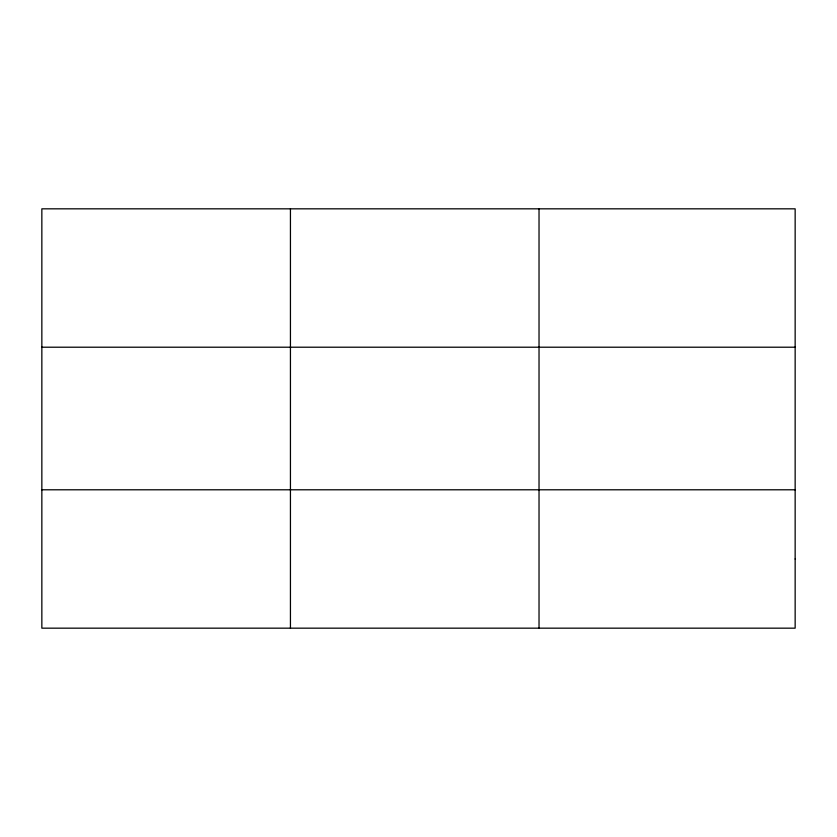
<?xml version="1.0" encoding="UTF-8"?>
<svg xmlns="http://www.w3.org/2000/svg" width="837" height="837" viewBox="0 0 837 837"><rect width="100%" height="100%" fill="white"/><g stroke="black" fill="none" stroke-linecap="round" stroke-linejoin="round"><path stroke-width="1.26" d="M290.439 628.168L290.439 208.831M539.028 628.168L539.028 208.831M41.85 347.209L795.15 347.209M41.85 489.791L795.15 489.791M795.15 558.98L795.15 628.168L41.85 628.168L41.85 208.831L795.15 208.831L795.15 558.98"/></g></svg>
